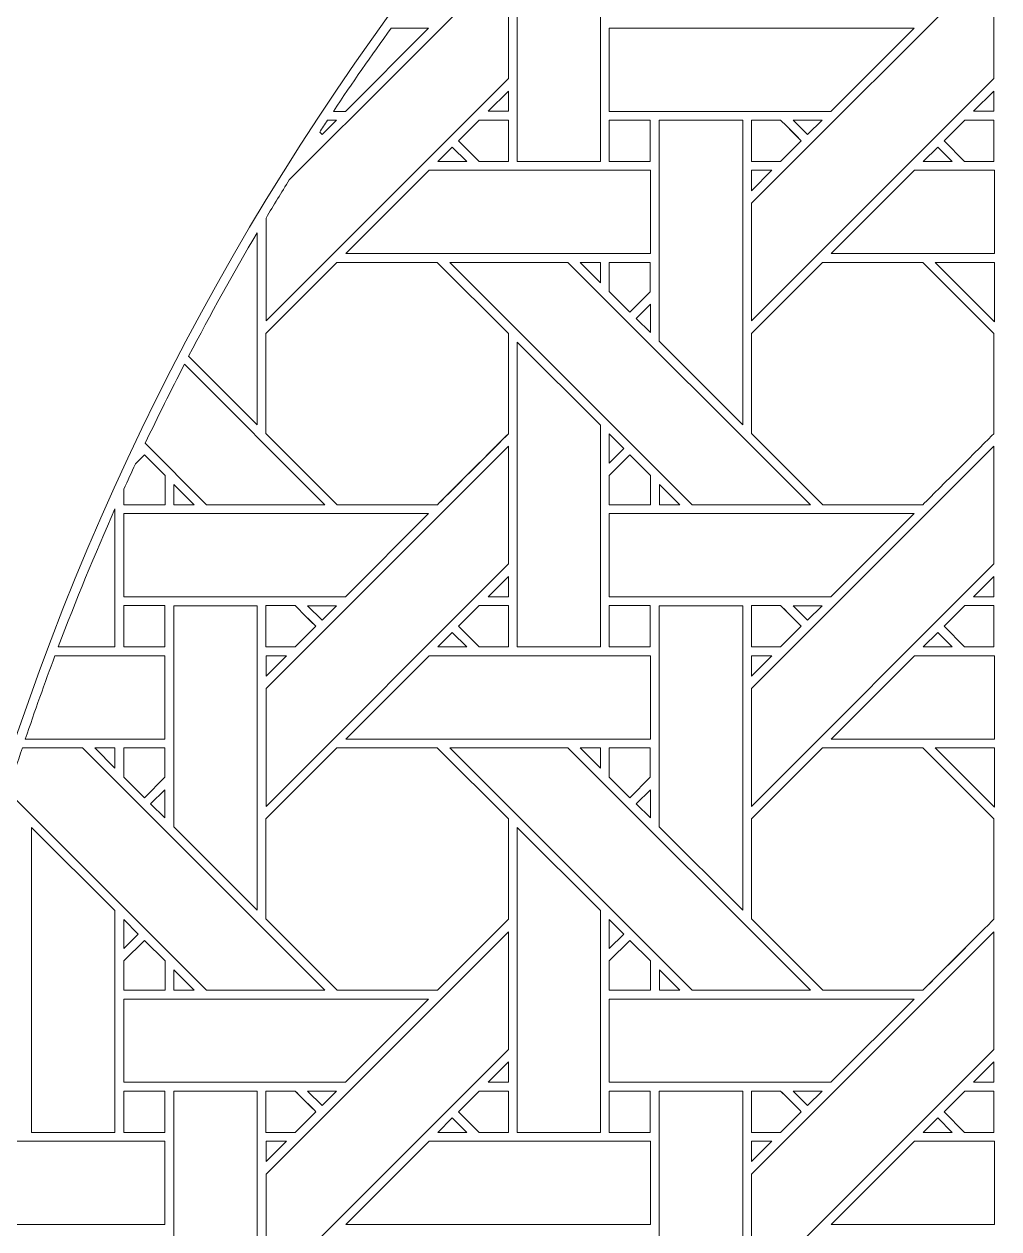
# Model space of a CAD drawing. Header units: inches. Extents: x 6.4 to 18.4, y 3.1 to 15.1.
# Drawn here: x 7.404 to 9.309, y 9.815 to 12.169 of the extents above; entities that cross this region are included whole.
import ezdxf

# ---------------------------------------------------------------- set-up
doc = ezdxf.new("R2010")
doc.units = ezdxf.units.IN
doc.header["$MEASUREMENT"] = 0
doc.layers.add('Design', color=7, linetype='Continuous', lineweight=0)

msp = doc.modelspace()

# ---------------------------------------------------------------- linework, layer by layer
at = {"layer": 'Design'}
for points, knots in [([(12.3829, 15.0948), (9.0691, 15.0948), (6.3829, 12.4085), (6.3829, 9.0948), (6.3829, 5.7811), (9.0691, 3.0948), (12.3829, 3.0948), (15.6966, 3.0948), (18.3829, 5.7811), (18.3829, 9.0948), (18.3829, 12.4085), (15.6966, 15.0948), (12.3829, 15.0948)], [0, 0, 0, 0, 1, 1, 1, 2, 2, 2, 3, 3, 3, 4, 4, 4, 4]), ([(12.3829, 14.3629), (9.4733, 14.3629), (7.1147, 12.0043), (7.1147, 9.0948), (7.1147, 6.1852), (9.4733, 3.8266), (12.3829, 3.8266), (15.2924, 3.8266), (17.651, 6.1852), (17.651, 9.0948), (17.651, 12.0043), (15.2924, 14.3629), (12.3829, 14.3629)], [0, 0, 0, 0, 1, 1, 1, 2, 2, 2, 3, 3, 3, 4, 4, 4, 4]), ([(8.3676, 12.4772), (8.3676, 12.4772), (8.3764, 12.4876), (8.3764, 12.4876), (8.3764, 12.4876), (8.5303, 12.3343), (8.5303, 12.3343), (8.5303, 12.3343), (8.5303, 11.9006), (8.5303, 11.9006), (8.5303, 11.9006), (8.3676, 11.9006), (8.3676, 11.9006), (8.3676, 11.9006), (8.3676, 12.4772), (8.3676, 12.4772)], [0, 0, 0, 0, 1, 1, 1, 2, 2, 2, 3, 3, 3, 4, 4, 4, 5, 5, 5, 5]), ([(7.8768, 11.7901), (7.8918, 11.8151), (7.9069, 11.8401), (7.9223, 11.8648), (7.9223, 11.8648), (8.3504, 12.2929), (8.3504, 12.2929), (8.3504, 12.2929), (8.3504, 12.0628), (8.3504, 12.0628), (8.3504, 12.0628), (7.8768, 11.5892), (7.8768, 11.5892), (7.8768, 11.5892), (7.8768, 11.7901), (7.8768, 11.7901)], [0, 0, 0, 0, 1, 1, 1, 2, 2, 2, 3, 3, 3, 4, 4, 4, 5, 5, 5, 5]), ([(9.2992, 12.0628), (9.2992, 12.0628), (8.8255, 11.5892), (8.8255, 11.5892), (8.8255, 11.5892), (8.8255, 11.8193), (8.8255, 11.8193), (8.8255, 11.8193), (9.2992, 12.2929), (9.2992, 12.2929), (9.2992, 12.2929), (9.2992, 12.0628), (9.2992, 12.0628)], [0, 0, 0, 0, 1, 1, 1, 2, 2, 2, 3, 3, 3, 4, 4, 4, 4]), ([(8.1212, 12.1613), (8.1212, 12.1613), (8.1946, 12.1613), (8.1946, 12.1613), (8.1946, 12.1613), (8.0319, 11.9986), (8.0319, 11.9986), (8.0319, 11.9986), (8.0085, 11.9986), (8.0085, 11.9986), (8.0451, 12.0536), (8.0826, 12.1079), (8.1212, 12.1613)], [0, 0, 0, 0, 1, 1, 1, 2, 2, 2, 3, 3, 3, 4, 4, 4, 4]), ([(9.1433, 12.1613), (9.1433, 12.1613), (8.9806, 11.9986), (8.9806, 11.9986), (8.9806, 11.9986), (8.5476, 11.9986), (8.5476, 11.9986), (8.5476, 11.9986), (8.5476, 12.1613), (8.5476, 12.1613), (8.5476, 12.1613), (9.1433, 12.1613), (9.1433, 12.1613)], [0, 0, 0, 0, 1, 1, 1, 2, 2, 2, 3, 3, 3, 4, 4, 4, 4]), ([(8.3504, 11.9987), (8.3504, 11.9987), (8.3107, 11.9987), (8.3107, 11.9987), (8.3107, 11.9987), (8.3504, 12.0384), (8.3504, 12.0384), (8.3504, 12.0384), (8.3504, 11.9987), (8.3504, 11.9987)], [0, 0, 0, 0, 1, 1, 1, 2, 2, 2, 3, 3, 3, 3]), ([(9.2594, 11.9987), (9.2594, 11.9987), (9.2992, 12.0384), (9.2992, 12.0384), (9.2992, 12.0384), (9.2992, 11.9987), (9.2992, 11.9987), (9.2992, 11.9987), (9.2594, 11.9987), (9.2594, 11.9987)], [0, 0, 0, 0, 1, 1, 1, 2, 2, 2, 3, 3, 3, 3]), ([(7.997, 11.9814), (7.997, 11.9814), (8.0146, 11.9814), (8.0146, 11.9814), (8.0146, 11.9814), (7.9864, 11.9532), (7.9864, 11.9532), (7.9864, 11.9532), (7.9817, 11.9579), (7.9817, 11.9579), (7.9868, 11.9657), (7.9918, 11.9736), (7.997, 11.9814)], [0, 0, 0, 0, 1, 1, 1, 2, 2, 2, 3, 3, 3, 4, 4, 4, 4]), ([(8.3504, 11.9006), (8.3504, 11.9006), (8.2933, 11.9006), (8.2933, 11.9006), (8.2933, 11.9006), (8.2529, 11.941), (8.2529, 11.941), (8.2529, 11.941), (8.2934, 11.9814), (8.2934, 11.9814), (8.2934, 11.9814), (8.3504, 11.9814), (8.3504, 11.9814), (8.3504, 11.9814), (8.3504, 11.9006), (8.3504, 11.9006)], [0, 0, 0, 0, 1, 1, 1, 2, 2, 2, 3, 3, 3, 4, 4, 4, 5, 5, 5, 5]), ([(8.2529, 11.941), (8.2529, 11.941), (8.2934, 11.9814), (8.2934, 11.9814), (8.2934, 11.9814), (8.3504, 11.9814), (8.3504, 11.9814), (8.3504, 11.9814), (8.3504, 11.9006), (8.3504, 11.9006), (8.3504, 11.9006), (8.2933, 11.9006), (8.2933, 11.9006), (8.2933, 11.9006), (8.2529, 11.941), (8.2529, 11.941)], [0, 0, 0, 0, 1, 1, 1, 2, 2, 2, 3, 3, 3, 4, 4, 4, 5, 5, 5, 5]), ([(8.5476, 11.9006), (8.5476, 11.9006), (8.5476, 11.9814), (8.5476, 11.9814), (8.5476, 11.9814), (8.6278, 11.9814), (8.6278, 11.9814), (8.6278, 11.9814), (8.6278, 11.9006), (8.6278, 11.9006), (8.6278, 11.9006), (8.5476, 11.9006), (8.5476, 11.9006)], [0, 0, 0, 0, 1, 1, 1, 2, 2, 2, 3, 3, 3, 4, 4, 4, 4]), ([(8.6278, 11.9814), (8.6278, 11.9814), (8.6278, 11.9006), (8.6278, 11.9006), (8.6278, 11.9006), (8.5476, 11.9006), (8.5476, 11.9006), (8.5476, 11.9006), (8.5476, 11.9814), (8.5476, 11.9814), (8.5476, 11.9814), (8.6278, 11.9814), (8.6278, 11.9814)], [0, 0, 0, 0, 1, 1, 1, 2, 2, 2, 3, 3, 3, 4, 4, 4, 4]), ([(8.8083, 11.9814), (8.8083, 11.9814), (8.8083, 11.3863), (8.8083, 11.3863), (8.8083, 11.3863), (8.6454, 11.5492), (8.6454, 11.5492), (8.6454, 11.5492), (8.6454, 11.9814), (8.6454, 11.9814), (8.6454, 11.9814), (8.8083, 11.9814), (8.8083, 11.9814)], [0, 0, 0, 0, 1, 1, 1, 2, 2, 2, 3, 3, 3, 4, 4, 4, 4]), ([(8.8255, 11.9814), (8.8255, 11.9814), (8.8825, 11.9814), (8.8825, 11.9814), (8.8877, 11.9763), (8.9184, 11.9455), (8.9228, 11.9411), (8.9228, 11.9411), (8.8824, 11.9006), (8.8824, 11.9006), (8.8824, 11.9006), (8.8255, 11.9006), (8.8255, 11.9006), (8.8255, 11.9006), (8.8255, 11.9814), (8.8255, 11.9814)], [0, 0, 0, 0, 1, 1, 1, 2, 2, 2, 3, 3, 3, 4, 4, 4, 5, 5, 5, 5]), ([(8.9228, 11.9411), (8.9228, 11.9411), (8.8824, 11.9006), (8.8824, 11.9006), (8.8824, 11.9006), (8.8255, 11.9006), (8.8255, 11.9006), (8.8255, 11.9006), (8.8255, 11.9814), (8.8255, 11.9814), (8.8255, 11.9814), (8.8825, 11.9814), (8.8825, 11.9814), (8.8878, 11.9762), (8.9186, 11.9453), (8.9228, 11.9411)], [0, 0, 0, 0, 1, 1, 1, 2, 2, 2, 3, 3, 3, 4, 4, 4, 5, 5, 5, 5]), ([(8.9351, 11.9532), (8.9351, 11.9532), (8.9069, 11.9814), (8.9069, 11.9814), (8.9069, 11.9814), (8.9634, 11.9814), (8.9634, 11.9814), (8.9634, 11.9814), (8.9351, 11.9532), (8.9351, 11.9532)], [0, 0, 0, 0, 1, 1, 1, 2, 2, 2, 3, 3, 3, 3]), ([(9.2991, 11.9006), (9.2991, 11.9006), (9.242, 11.9006), (9.242, 11.9006), (9.242, 11.9006), (9.2017, 11.941), (9.2017, 11.941), (9.2017, 11.941), (9.2421, 11.9814), (9.2421, 11.9814), (9.2421, 11.9814), (9.2991, 11.9814), (9.2991, 11.9814), (9.2991, 11.9814), (9.2991, 11.9006), (9.2991, 11.9006)], [0, 0, 0, 0, 1, 1, 1, 2, 2, 2, 3, 3, 3, 4, 4, 4, 5, 5, 5, 5]), ([(9.2991, 11.9814), (9.2991, 11.9814), (9.2991, 11.9006), (9.2991, 11.9006), (9.2991, 11.9006), (9.242, 11.9006), (9.242, 11.9006), (9.242, 11.9006), (9.2017, 11.941), (9.2017, 11.941), (9.2017, 11.941), (9.2421, 11.9814), (9.2421, 11.9814), (9.2421, 11.9814), (9.2991, 11.9814), (9.2991, 11.9814)], [0, 0, 0, 0, 1, 1, 1, 2, 2, 2, 3, 3, 3, 4, 4, 4, 5, 5, 5, 5]), ([(8.2691, 11.9006), (8.2691, 11.9006), (8.2126, 11.9006), (8.2126, 11.9006), (8.2126, 11.9006), (8.2409, 11.9289), (8.2409, 11.9289), (8.2409, 11.9289), (8.2691, 11.9006), (8.2691, 11.9006)], [0, 0, 0, 0, 1, 1, 1, 2, 2, 2, 3, 3, 3, 3]), ([(9.2178, 11.9006), (9.2178, 11.9006), (9.1613, 11.9006), (9.1613, 11.9006), (9.1613, 11.9006), (9.1896, 11.9289), (9.1896, 11.9289), (9.1896, 11.9289), (9.2178, 11.9006), (9.2178, 11.9006)], [0, 0, 0, 0, 1, 1, 1, 2, 2, 2, 3, 3, 3, 3]), ([(8.6279, 11.8835), (8.6279, 11.8835), (8.6279, 11.7206), (8.6279, 11.7206), (8.6279, 11.7206), (8.0326, 11.7206), (8.0326, 11.7206), (8.0326, 11.7206), (8.1955, 11.8835), (8.1955, 11.8835), (8.1955, 11.8835), (8.6279, 11.8835), (8.6279, 11.8835)], [0, 0, 0, 0, 1, 1, 1, 2, 2, 2, 3, 3, 3, 4, 4, 4, 4]), ([(8.8255, 11.8436), (8.8255, 11.8436), (8.8255, 11.8835), (8.8255, 11.8835), (8.8255, 11.8835), (8.8653, 11.8835), (8.8653, 11.8835), (8.8653, 11.8835), (8.8255, 11.8436), (8.8255, 11.8436)], [0, 0, 0, 0, 1, 1, 1, 2, 2, 2, 3, 3, 3, 3]), ([(9.3006, 11.8835), (9.3006, 11.8835), (9.3006, 11.7206), (9.3006, 11.7206), (9.3006, 11.7206), (8.9813, 11.7206), (8.9813, 11.7206), (8.9813, 11.7206), (9.1442, 11.8835), (9.1442, 11.8835), (9.1442, 11.8835), (9.3006, 11.8835), (9.3006, 11.8835)], [0, 0, 0, 0, 1, 1, 1, 2, 2, 2, 3, 3, 3, 4, 4, 4, 4]), ([(7.8596, 11.7615), (7.8596, 11.7615), (7.8596, 11.3863), (7.8596, 11.3863), (7.8596, 11.3863), (7.7256, 11.5203), (7.7256, 11.5203), (7.7682, 11.6019), (7.8129, 11.6824), (7.8596, 11.7615)], [0, 0, 0, 0, 1, 1, 1, 2, 2, 2, 3, 3, 3, 3]), ([(7.8767, 11.5648), (7.8767, 11.5648), (8.0154, 11.7035), (8.0154, 11.7035), (8.0154, 11.7035), (8.2116, 11.7035), (8.2116, 11.7035), (8.2116, 11.7035), (8.3504, 11.5648), (8.3504, 11.5648), (8.3504, 11.5648), (8.3504, 11.3686), (8.3504, 11.3686), (8.3326, 11.3507), (8.2207, 11.2389), (8.2117, 11.2299), (8.2117, 11.2299), (8.016, 11.2299), (8.016, 11.2299), (8.016, 11.2299), (7.8767, 11.3691), (7.8767, 11.3691), (7.8767, 11.3691), (7.8767, 11.5648), (7.8767, 11.5648)], [0, 0, 0, 0, 1, 1, 1, 2, 2, 2, 3, 3, 3, 4, 4, 4, 5, 5, 5, 6, 6, 6, 7, 7, 7, 8, 8, 8, 8]), ([(7.8767, 11.5648), (7.8767, 11.5648), (8.0154, 11.7035), (8.0154, 11.7035), (8.0154, 11.7035), (8.2116, 11.7035), (8.2116, 11.7035), (8.2116, 11.7035), (8.3504, 11.5648), (8.3504, 11.5648), (8.3504, 11.5648), (8.3504, 11.3686), (8.3504, 11.3686), (8.3323, 11.3504), (8.2204, 11.2387), (8.2117, 11.2299), (8.2117, 11.2299), (8.016, 11.2299), (8.016, 11.2299), (8.016, 11.2299), (7.8767, 11.3691), (7.8767, 11.3691), (7.8767, 11.3691), (7.8767, 11.5648), (7.8767, 11.5648)], [0, 0, 0, 0, 1, 1, 1, 2, 2, 2, 3, 3, 3, 4, 4, 4, 5, 5, 5, 6, 6, 6, 7, 7, 7, 8, 8, 8, 8]), ([(8.4669, 11.7035), (8.4669, 11.7035), (8.9405, 11.2299), (8.9405, 11.2299), (8.9405, 11.2299), (8.7095, 11.2299), (8.7095, 11.2299), (8.7095, 11.2299), (8.2359, 11.7035), (8.2359, 11.7035), (8.2359, 11.7035), (8.4669, 11.7035), (8.4669, 11.7035)], [0, 0, 0, 0, 1, 1, 1, 2, 2, 2, 3, 3, 3, 4, 4, 4, 4]), ([(8.5304, 11.7035), (8.5304, 11.7035), (8.5304, 11.6637), (8.5304, 11.6637), (8.5304, 11.6637), (8.491, 11.7035), (8.491, 11.7035), (8.491, 11.7035), (8.5304, 11.7035), (8.5304, 11.7035)], [0, 0, 0, 0, 1, 1, 1, 2, 2, 2, 3, 3, 3, 3]), ([(8.5476, 11.7035), (8.5476, 11.7035), (8.6278, 11.7035), (8.6278, 11.7035), (8.6278, 11.7035), (8.6278, 11.6459), (8.6278, 11.6459), (8.6278, 11.6459), (8.5879, 11.606), (8.5879, 11.606), (8.5879, 11.606), (8.5476, 11.6463), (8.5476, 11.6463), (8.5476, 11.6463), (8.5476, 11.7035), (8.5476, 11.7035)], [0, 0, 0, 0, 1, 1, 1, 2, 2, 2, 3, 3, 3, 4, 4, 4, 5, 5, 5, 5]), ([(8.5879, 11.606), (8.5879, 11.606), (8.5476, 11.6463), (8.5476, 11.6463), (8.5476, 11.6463), (8.5476, 11.7035), (8.5476, 11.7035), (8.5476, 11.7035), (8.6278, 11.7035), (8.6278, 11.7035), (8.6278, 11.7035), (8.6278, 11.6459), (8.6278, 11.6459), (8.6278, 11.6459), (8.5879, 11.606), (8.5879, 11.606)], [0, 0, 0, 0, 1, 1, 1, 2, 2, 2, 3, 3, 3, 4, 4, 4, 5, 5, 5, 5]), ([(8.8255, 11.5648), (8.8255, 11.5648), (8.9642, 11.7035), (8.9642, 11.7035), (8.9642, 11.7035), (9.1604, 11.7035), (9.1604, 11.7035), (9.1604, 11.7035), (9.2991, 11.5648), (9.2991, 11.5648), (9.2991, 11.5648), (9.2991, 11.3686), (9.2991, 11.3686), (9.2813, 11.3507), (9.1694, 11.2389), (9.1604, 11.2299), (9.1604, 11.2299), (8.9647, 11.2299), (8.9647, 11.2299), (8.9647, 11.2299), (8.8255, 11.3691), (8.8255, 11.3691), (8.8255, 11.3691), (8.8255, 11.5648), (8.8255, 11.5648)], [0, 0, 0, 0, 1, 1, 1, 2, 2, 2, 3, 3, 3, 4, 4, 4, 5, 5, 5, 6, 6, 6, 7, 7, 7, 8, 8, 8, 8]), ([(8.9642, 11.7035), (8.9642, 11.7035), (9.1604, 11.7035), (9.1604, 11.7035), (9.1604, 11.7035), (9.2991, 11.5648), (9.2991, 11.5648), (9.2991, 11.5648), (9.2991, 11.3686), (9.2991, 11.3686), (9.2813, 11.3507), (9.1694, 11.2389), (9.1604, 11.2299), (9.1604, 11.2299), (8.9647, 11.2299), (8.9647, 11.2299), (8.9647, 11.2299), (8.8255, 11.3691), (8.8255, 11.3691), (8.8255, 11.3691), (8.8255, 11.5648), (8.8255, 11.5648), (8.8255, 11.5648), (8.9642, 11.7035), (8.9642, 11.7035)], [0, 0, 0, 0, 1, 1, 1, 2, 2, 2, 3, 3, 3, 4, 4, 4, 5, 5, 5, 6, 6, 6, 7, 7, 7, 8, 8, 8, 8]), ([(9.3006, 11.7035), (9.3006, 11.7035), (9.3006, 11.5875), (9.3006, 11.5875), (9.3006, 11.5875), (9.1846, 11.7035), (9.1846, 11.7035), (9.1846, 11.7035), (9.3006, 11.7035), (9.3006, 11.7035)], [0, 0, 0, 0, 1, 1, 1, 2, 2, 2, 3, 3, 3, 3]), ([(8.6279, 11.6217), (8.6279, 11.6217), (8.6279, 11.5665), (8.6279, 11.5665), (8.6279, 11.5665), (8.6001, 11.5939), (8.6001, 11.5939), (8.6001, 11.5939), (8.6279, 11.6217), (8.6279, 11.6217)], [0, 0, 0, 0, 1, 1, 1, 2, 2, 2, 3, 3, 3, 3]), ([(8.3676, 10.9519), (8.3676, 10.9519), (8.3676, 11.5477), (8.3676, 11.5477), (8.3676, 11.5477), (8.5303, 11.3856), (8.5303, 11.3856), (8.5303, 11.3856), (8.5303, 10.9519), (8.5303, 10.9519), (8.5303, 10.9519), (8.3676, 10.9519), (8.3676, 10.9519)], [0, 0, 0, 0, 1, 1, 1, 2, 2, 2, 3, 3, 3, 4, 4, 4, 4]), ([(7.7173, 11.5043), (7.7173, 11.5043), (7.9918, 11.2299), (7.9918, 11.2299), (7.9918, 11.2299), (7.7607, 11.2299), (7.7607, 11.2299), (7.7607, 11.2299), (7.6407, 11.35), (7.6407, 11.35), (7.6654, 11.4019), (7.691, 11.4533), (7.7173, 11.5043)], [0, 0, 0, 0, 1, 1, 1, 2, 2, 2, 3, 3, 3, 4, 4, 4, 4]), ([(8.5476, 11.3113), (8.5476, 11.3113), (8.5476, 11.3681), (8.5476, 11.3681), (8.5476, 11.3681), (8.5758, 11.3395), (8.5758, 11.3395), (8.5758, 11.3395), (8.5476, 11.3113), (8.5476, 11.3113)], [0, 0, 0, 0, 1, 1, 1, 2, 2, 2, 3, 3, 3, 3]), ([(7.6795, 11.2297), (7.6795, 11.2297), (7.5989, 11.2297), (7.5989, 11.2297), (7.5989, 11.2297), (7.5989, 11.2602), (7.5989, 11.2602), (7.6064, 11.2767), (7.6139, 11.2932), (7.6216, 11.3097), (7.6216, 11.3097), (7.6392, 11.3273), (7.6392, 11.3273), (7.6392, 11.3273), (7.6795, 11.287), (7.6795, 11.287), (7.6795, 11.287), (7.6795, 11.2297), (7.6795, 11.2297)], [0, 0, 0, 0, 1, 1, 1, 2, 2, 2, 3, 3, 3, 4, 4, 4, 5, 5, 5, 6, 6, 6, 6]), ([(7.5989, 11.2602), (7.6064, 11.2767), (7.6139, 11.2932), (7.6216, 11.3097), (7.6216, 11.3097), (7.6392, 11.3273), (7.6392, 11.3273), (7.6392, 11.3273), (7.6795, 11.287), (7.6795, 11.287), (7.6795, 11.287), (7.6795, 11.2297), (7.6795, 11.2297), (7.6795, 11.2297), (7.5989, 11.2297), (7.5989, 11.2297), (7.5989, 11.2297), (7.5989, 11.2602), (7.5989, 11.2602)], [0, 0, 0, 0, 1, 1, 1, 2, 2, 2, 3, 3, 3, 4, 4, 4, 5, 5, 5, 6, 6, 6, 6]), ([(8.3504, 11.1141), (8.3504, 11.1141), (7.8768, 10.6404), (7.8768, 10.6404), (7.8768, 10.6404), (7.8768, 10.8705), (7.8768, 10.8705), (7.8768, 10.8705), (8.3504, 11.3441), (8.3504, 11.3441), (8.3504, 11.3441), (8.3504, 11.1141), (8.3504, 11.1141)], [0, 0, 0, 0, 1, 1, 1, 2, 2, 2, 3, 3, 3, 4, 4, 4, 4]), ([(8.6282, 11.2297), (8.6282, 11.2297), (8.5476, 11.2297), (8.5476, 11.2297), (8.5476, 11.2297), (8.5476, 11.2869), (8.5476, 11.2869), (8.5476, 11.2869), (8.5879, 11.3273), (8.5879, 11.3273), (8.5879, 11.3273), (8.6282, 11.287), (8.6282, 11.287), (8.6282, 11.287), (8.6282, 11.2297), (8.6282, 11.2297)], [0, 0, 0, 0, 1, 1, 1, 2, 2, 2, 3, 3, 3, 4, 4, 4, 5, 5, 5, 5]), ([(8.5879, 11.3273), (8.5879, 11.3273), (8.6282, 11.287), (8.6282, 11.287), (8.6282, 11.287), (8.6282, 11.2297), (8.6282, 11.2297), (8.6282, 11.2297), (8.5476, 11.2297), (8.5476, 11.2297), (8.5476, 11.2297), (8.5476, 11.2869), (8.5476, 11.2869), (8.5476, 11.2869), (8.5879, 11.3273), (8.5879, 11.3273)], [0, 0, 0, 0, 1, 1, 1, 2, 2, 2, 3, 3, 3, 4, 4, 4, 5, 5, 5, 5]), ([(9.2992, 11.1141), (9.2992, 11.1141), (8.8255, 10.6404), (8.8255, 10.6404), (8.8255, 10.6404), (8.8255, 10.8705), (8.8255, 10.8705), (8.8255, 10.8705), (9.2992, 11.3441), (9.2992, 11.3441), (9.2992, 11.3441), (9.2992, 11.1141), (9.2992, 11.1141)], [0, 0, 0, 0, 1, 1, 1, 2, 2, 2, 3, 3, 3, 4, 4, 4, 4]), ([(7.6968, 11.2299), (7.6968, 11.2299), (7.6968, 11.2697), (7.6968, 11.2697), (7.6968, 11.2697), (7.7365, 11.2299), (7.7365, 11.2299), (7.7365, 11.2299), (7.6968, 11.2299), (7.6968, 11.2299)], [0, 0, 0, 0, 1, 1, 1, 2, 2, 2, 3, 3, 3, 3]), ([(8.6455, 11.2299), (8.6455, 11.2299), (8.6455, 11.2697), (8.6455, 11.2697), (8.6455, 11.2697), (8.6853, 11.2299), (8.6853, 11.2299), (8.6853, 11.2299), (8.6455, 11.2299), (8.6455, 11.2299)], [0, 0, 0, 0, 1, 1, 1, 2, 2, 2, 3, 3, 3, 3]), ([(7.5816, 11.2216), (7.5816, 11.2216), (7.5816, 10.9519), (7.5816, 10.9519), (7.5816, 10.9519), (7.4708, 10.9519), (7.4708, 10.9519), (7.5053, 11.043), (7.5423, 11.1329), (7.5816, 11.2216)], [0, 0, 0, 0, 1, 1, 1, 2, 2, 2, 3, 3, 3, 3]), ([(7.5989, 11.0499), (7.5989, 11.0499), (7.5989, 11.2126), (7.5989, 11.2126), (7.5989, 11.2126), (8.1946, 11.2126), (8.1946, 11.2126), (8.1946, 11.2126), (8.0319, 11.0499), (8.0319, 11.0499), (8.0319, 11.0499), (7.5989, 11.0499), (7.5989, 11.0499)], [0, 0, 0, 0, 1, 1, 1, 2, 2, 2, 3, 3, 3, 4, 4, 4, 4]), ([(9.1433, 11.2126), (9.1433, 11.2126), (8.9806, 11.0499), (8.9806, 11.0499), (8.9806, 11.0499), (8.5476, 11.0499), (8.5476, 11.0499), (8.5476, 11.0499), (8.5476, 11.2126), (8.5476, 11.2126), (8.5476, 11.2126), (9.1433, 11.2126), (9.1433, 11.2126)], [0, 0, 0, 0, 1, 1, 1, 2, 2, 2, 3, 3, 3, 4, 4, 4, 4]), ([(8.3107, 11.0499), (8.3107, 11.0499), (8.3504, 11.0897), (8.3504, 11.0897), (8.3504, 11.0897), (8.3504, 11.0499), (8.3504, 11.0499), (8.3504, 11.0499), (8.3107, 11.0499), (8.3107, 11.0499)], [0, 0, 0, 0, 1, 1, 1, 2, 2, 2, 3, 3, 3, 3]), ([(9.2594, 11.0499), (9.2594, 11.0499), (9.2992, 11.0897), (9.2992, 11.0897), (9.2992, 11.0897), (9.2992, 11.0499), (9.2992, 11.0499), (9.2992, 11.0499), (9.2594, 11.0499), (9.2594, 11.0499)], [0, 0, 0, 0, 1, 1, 1, 2, 2, 2, 3, 3, 3, 3]), ([(7.5989, 10.9519), (7.5989, 10.9519), (7.5989, 11.0327), (7.5989, 11.0327), (7.5989, 11.0327), (7.6791, 11.0327), (7.6791, 11.0327), (7.6791, 11.0327), (7.6791, 10.9519), (7.6791, 10.9519), (7.6791, 10.9519), (7.5989, 10.9519), (7.5989, 10.9519)], [0, 0, 0, 0, 1, 1, 1, 2, 2, 2, 3, 3, 3, 4, 4, 4, 4]), ([(7.6791, 11.0327), (7.6791, 11.0327), (7.6791, 10.9519), (7.6791, 10.9519), (7.6791, 10.9519), (7.5989, 10.9519), (7.5989, 10.9519), (7.5989, 10.9519), (7.5989, 11.0327), (7.5989, 11.0327), (7.5989, 11.0327), (7.6791, 11.0327), (7.6791, 11.0327)], [0, 0, 0, 0, 1, 1, 1, 2, 2, 2, 3, 3, 3, 4, 4, 4, 4]), ([(7.8596, 11.0326), (7.8596, 11.0326), (7.8596, 10.4375), (7.8596, 10.4375), (7.8596, 10.4375), (7.6967, 10.6005), (7.6967, 10.6005), (7.6967, 10.6005), (7.6967, 11.0326), (7.6967, 11.0326), (7.6967, 11.0326), (7.8596, 11.0326), (7.8596, 11.0326)], [0, 0, 0, 0, 1, 1, 1, 2, 2, 2, 3, 3, 3, 4, 4, 4, 4]), ([(7.8767, 11.0327), (7.8767, 11.0327), (7.9338, 11.0327), (7.9338, 11.0327), (7.9389, 11.0276), (7.9697, 10.9967), (7.9741, 10.9923), (7.9741, 10.9923), (7.9337, 10.9519), (7.9337, 10.9519), (7.9337, 10.9519), (7.8767, 10.9519), (7.8767, 10.9519), (7.8767, 10.9519), (7.8767, 11.0327), (7.8767, 11.0327)], [0, 0, 0, 0, 1, 1, 1, 2, 2, 2, 3, 3, 3, 4, 4, 4, 5, 5, 5, 5]), ([(7.9741, 10.9923), (7.9741, 10.9923), (7.9337, 10.9519), (7.9337, 10.9519), (7.9337, 10.9519), (7.8767, 10.9519), (7.8767, 10.9519), (7.8767, 10.9519), (7.8767, 11.0327), (7.8767, 11.0327), (7.8767, 11.0327), (7.9338, 11.0327), (7.9338, 11.0327), (7.939, 11.0275), (7.9698, 10.9966), (7.9741, 10.9923)], [0, 0, 0, 0, 1, 1, 1, 2, 2, 2, 3, 3, 3, 4, 4, 4, 5, 5, 5, 5]), ([(7.9582, 11.0326), (7.9582, 11.0326), (8.0146, 11.0326), (8.0146, 11.0326), (8.0146, 11.0326), (7.9864, 11.0045), (7.9864, 11.0045), (7.9864, 11.0045), (7.9582, 11.0326), (7.9582, 11.0326)], [0, 0, 0, 0, 1, 1, 1, 2, 2, 2, 3, 3, 3, 3]), ([(8.3504, 10.9519), (8.3504, 10.9519), (8.2933, 10.9519), (8.2933, 10.9519), (8.2933, 10.9519), (8.2529, 10.9923), (8.2529, 10.9923), (8.2529, 10.9923), (8.2933, 11.0327), (8.2933, 11.0327), (8.2933, 11.0327), (8.3504, 11.0327), (8.3504, 11.0327), (8.3504, 11.0327), (8.3504, 10.9519), (8.3504, 10.9519)], [0, 0, 0, 0, 1, 1, 1, 2, 2, 2, 3, 3, 3, 4, 4, 4, 5, 5, 5, 5]), ([(8.3504, 11.0327), (8.3504, 11.0327), (8.3504, 10.9519), (8.3504, 10.9519), (8.3504, 10.9519), (8.2933, 10.9519), (8.2933, 10.9519), (8.2933, 10.9519), (8.2529, 10.9923), (8.2529, 10.9923), (8.2529, 10.9923), (8.2933, 11.0327), (8.2933, 11.0327), (8.2933, 11.0327), (8.3504, 11.0327), (8.3504, 11.0327)], [0, 0, 0, 0, 1, 1, 1, 2, 2, 2, 3, 3, 3, 4, 4, 4, 5, 5, 5, 5]), ([(8.5476, 10.9519), (8.5476, 10.9519), (8.5476, 11.0327), (8.5476, 11.0327), (8.5476, 11.0327), (8.6278, 11.0327), (8.6278, 11.0327), (8.6278, 11.0327), (8.6278, 10.9519), (8.6278, 10.9519), (8.6278, 10.9519), (8.5476, 10.9519), (8.5476, 10.9519)], [0, 0, 0, 0, 1, 1, 1, 2, 2, 2, 3, 3, 3, 4, 4, 4, 4]), ([(8.6278, 11.0327), (8.6278, 11.0327), (8.6278, 10.9519), (8.6278, 10.9519), (8.6278, 10.9519), (8.5476, 10.9519), (8.5476, 10.9519), (8.5476, 10.9519), (8.5476, 11.0327), (8.5476, 11.0327), (8.5476, 11.0327), (8.6278, 11.0327), (8.6278, 11.0327)], [0, 0, 0, 0, 1, 1, 1, 2, 2, 2, 3, 3, 3, 4, 4, 4, 4]), ([(8.8083, 11.0326), (8.8083, 11.0326), (8.8083, 10.4375), (8.8083, 10.4375), (8.8083, 10.4375), (8.6454, 10.6004), (8.6454, 10.6004), (8.6454, 10.6004), (8.6454, 11.0326), (8.6454, 11.0326), (8.6454, 11.0326), (8.8083, 11.0326), (8.8083, 11.0326)], [0, 0, 0, 0, 1, 1, 1, 2, 2, 2, 3, 3, 3, 4, 4, 4, 4]), ([(8.8255, 11.0327), (8.8255, 11.0327), (8.8825, 11.0327), (8.8825, 11.0327), (8.8877, 11.0276), (8.9184, 10.9967), (8.9228, 10.9923), (8.9228, 10.9923), (8.8824, 10.9519), (8.8824, 10.9519), (8.8824, 10.9519), (8.8255, 10.9519), (8.8255, 10.9519), (8.8255, 10.9519), (8.8255, 11.0327), (8.8255, 11.0327)], [0, 0, 0, 0, 1, 1, 1, 2, 2, 2, 3, 3, 3, 4, 4, 4, 5, 5, 5, 5]), ([(8.9228, 10.9923), (8.9228, 10.9923), (8.8824, 10.9519), (8.8824, 10.9519), (8.8824, 10.9519), (8.8255, 10.9519), (8.8255, 10.9519), (8.8255, 10.9519), (8.8255, 11.0327), (8.8255, 11.0327), (8.8255, 11.0327), (8.8825, 11.0327), (8.8825, 11.0327), (8.8878, 11.0274), (8.9186, 10.9966), (8.9228, 10.9923)], [0, 0, 0, 0, 1, 1, 1, 2, 2, 2, 3, 3, 3, 4, 4, 4, 5, 5, 5, 5]), ([(8.9351, 11.0045), (8.9351, 11.0045), (8.9069, 11.0326), (8.9069, 11.0326), (8.9069, 11.0326), (8.9634, 11.0326), (8.9634, 11.0326), (8.9634, 11.0326), (8.9351, 11.0045), (8.9351, 11.0045)], [0, 0, 0, 0, 1, 1, 1, 2, 2, 2, 3, 3, 3, 3]), ([(9.2991, 10.9519), (9.2991, 10.9519), (9.242, 10.9519), (9.242, 10.9519), (9.242, 10.9519), (9.2017, 10.9923), (9.2017, 10.9923), (9.2017, 10.9923), (9.2421, 11.0327), (9.2421, 11.0327), (9.2421, 11.0327), (9.2991, 11.0327), (9.2991, 11.0327), (9.2991, 11.0327), (9.2991, 10.9519), (9.2991, 10.9519)], [0, 0, 0, 0, 1, 1, 1, 2, 2, 2, 3, 3, 3, 4, 4, 4, 5, 5, 5, 5]), ([(9.2991, 11.0327), (9.2991, 11.0327), (9.2991, 10.9519), (9.2991, 10.9519), (9.2991, 10.9519), (9.242, 10.9519), (9.242, 10.9519), (9.242, 10.9519), (9.2017, 10.9923), (9.2017, 10.9923), (9.2017, 10.9923), (9.2421, 11.0327), (9.2421, 11.0327), (9.2421, 11.0327), (9.2991, 11.0327), (9.2991, 11.0327)], [0, 0, 0, 0, 1, 1, 1, 2, 2, 2, 3, 3, 3, 4, 4, 4, 5, 5, 5, 5]), ([(8.2691, 10.9519), (8.2691, 10.9519), (8.2126, 10.9519), (8.2126, 10.9519), (8.2126, 10.9519), (8.2408, 10.9801), (8.2408, 10.9801), (8.2408, 10.9801), (8.2691, 10.9519), (8.2691, 10.9519)], [0, 0, 0, 0, 1, 1, 1, 2, 2, 2, 3, 3, 3, 3]), ([(9.2178, 10.9519), (9.2178, 10.9519), (9.1613, 10.9519), (9.1613, 10.9519), (9.1613, 10.9519), (9.1896, 10.9801), (9.1896, 10.9801), (9.1896, 10.9801), (9.2178, 10.9519), (9.2178, 10.9519)], [0, 0, 0, 0, 1, 1, 1, 2, 2, 2, 3, 3, 3, 3]), ([(7.4644, 10.9347), (7.4644, 10.9347), (7.6792, 10.9347), (7.6792, 10.9347), (7.6792, 10.9347), (7.6792, 10.7719), (7.6792, 10.7719), (7.6792, 10.7719), (7.4065, 10.7719), (7.4065, 10.7719), (7.4249, 10.8266), (7.4443, 10.8809), (7.4644, 10.9347)], [0, 0, 0, 0, 1, 1, 1, 2, 2, 2, 3, 3, 3, 4, 4, 4, 4]), ([(7.9166, 10.9347), (7.9166, 10.9347), (7.8768, 10.8949), (7.8768, 10.8949), (7.8768, 10.8949), (7.8768, 10.9347), (7.8768, 10.9347), (7.8768, 10.9347), (7.9166, 10.9347), (7.9166, 10.9347)], [0, 0, 0, 0, 1, 1, 1, 2, 2, 2, 3, 3, 3, 3]), ([(8.6279, 10.9347), (8.6279, 10.9347), (8.6279, 10.7719), (8.6279, 10.7719), (8.6279, 10.7719), (8.0326, 10.7719), (8.0326, 10.7719), (8.0326, 10.7719), (8.1954, 10.9347), (8.1954, 10.9347), (8.1954, 10.9347), (8.6279, 10.9347), (8.6279, 10.9347)], [0, 0, 0, 0, 1, 1, 1, 2, 2, 2, 3, 3, 3, 4, 4, 4, 4]), ([(8.8255, 10.8949), (8.8255, 10.8949), (8.8255, 10.9347), (8.8255, 10.9347), (8.8255, 10.9347), (8.8653, 10.9347), (8.8653, 10.9347), (8.8653, 10.9347), (8.8255, 10.8949), (8.8255, 10.8949)], [0, 0, 0, 0, 1, 1, 1, 2, 2, 2, 3, 3, 3, 3]), ([(9.3006, 10.7719), (9.3006, 10.7719), (8.9813, 10.7719), (8.9813, 10.7719), (8.9813, 10.7719), (9.1442, 10.9347), (9.1442, 10.9347), (9.1442, 10.9347), (9.3006, 10.9347), (9.3006, 10.9347), (9.3006, 10.9347), (9.3006, 10.7719), (9.3006, 10.7719)], [0, 0, 0, 0, 1, 1, 1, 2, 2, 2, 3, 3, 3, 4, 4, 4, 4]), ([(7.4008, 10.7548), (7.4008, 10.7548), (7.5181, 10.7548), (7.5181, 10.7548), (7.5181, 10.7548), (7.9918, 10.2811), (7.9918, 10.2811), (7.9918, 10.2811), (7.7607, 10.2811), (7.7607, 10.2811), (7.7607, 10.2811), (7.373, 10.6689), (7.373, 10.6689), (7.382, 10.6977), (7.3913, 10.7263), (7.4008, 10.7548)], [0, 0, 0, 0, 1, 1, 1, 2, 2, 2, 3, 3, 3, 4, 4, 4, 5, 5, 5, 5]), ([(7.5817, 10.7548), (7.5817, 10.7548), (7.5817, 10.715), (7.5817, 10.715), (7.5817, 10.715), (7.5422, 10.7548), (7.5422, 10.7548), (7.5422, 10.7548), (7.5817, 10.7548), (7.5817, 10.7548)], [0, 0, 0, 0, 1, 1, 1, 2, 2, 2, 3, 3, 3, 3]), ([(7.5988, 10.7548), (7.5988, 10.7548), (7.6791, 10.7548), (7.6791, 10.7548), (7.6791, 10.7548), (7.6791, 10.6972), (7.6791, 10.6972), (7.6791, 10.6972), (7.6392, 10.6573), (7.6392, 10.6573), (7.6392, 10.6573), (7.5988, 10.6976), (7.5988, 10.6976), (7.5988, 10.6976), (7.5988, 10.7548), (7.5988, 10.7548)], [0, 0, 0, 0, 1, 1, 1, 2, 2, 2, 3, 3, 3, 4, 4, 4, 5, 5, 5, 5]), ([(7.6392, 10.6573), (7.6392, 10.6573), (7.5988, 10.6976), (7.5988, 10.6976), (7.5988, 10.6976), (7.5988, 10.7548), (7.5988, 10.7548), (7.5988, 10.7548), (7.6791, 10.7548), (7.6791, 10.7548), (7.6791, 10.7548), (7.6791, 10.6972), (7.6791, 10.6972), (7.6791, 10.6972), (7.6392, 10.6573), (7.6392, 10.6573)], [0, 0, 0, 0, 1, 1, 1, 2, 2, 2, 3, 3, 3, 4, 4, 4, 5, 5, 5, 5]), ([(7.8767, 10.6161), (7.8767, 10.6161), (8.0154, 10.7548), (8.0154, 10.7548), (8.0154, 10.7548), (8.2116, 10.7548), (8.2116, 10.7548), (8.2116, 10.7548), (8.3504, 10.6161), (8.3504, 10.6161), (8.3504, 10.6161), (8.3504, 10.4199), (8.3504, 10.4199), (8.3326, 10.4019), (8.2207, 10.2902), (8.2117, 10.2812), (8.2117, 10.2812), (8.016, 10.2812), (8.016, 10.2812), (8.016, 10.2812), (7.8767, 10.4204), (7.8767, 10.4204), (7.8767, 10.4204), (7.8767, 10.6161), (7.8767, 10.6161)], [0, 0, 0, 0, 1, 1, 1, 2, 2, 2, 3, 3, 3, 4, 4, 4, 5, 5, 5, 6, 6, 6, 7, 7, 7, 8, 8, 8, 8]), ([(7.8767, 10.6161), (7.8767, 10.6161), (8.0154, 10.7548), (8.0154, 10.7548), (8.0154, 10.7548), (8.2116, 10.7548), (8.2116, 10.7548), (8.2116, 10.7548), (8.3504, 10.6161), (8.3504, 10.6161), (8.3504, 10.6161), (8.3504, 10.4199), (8.3504, 10.4199), (8.3325, 10.4019), (8.2206, 10.2901), (8.2117, 10.2812), (8.2117, 10.2812), (8.016, 10.2812), (8.016, 10.2812), (8.016, 10.2812), (7.8767, 10.4204), (7.8767, 10.4204), (7.8767, 10.4204), (7.8767, 10.6161), (7.8767, 10.6161)], [0, 0, 0, 0, 1, 1, 1, 2, 2, 2, 3, 3, 3, 4, 4, 4, 5, 5, 5, 6, 6, 6, 7, 7, 7, 8, 8, 8, 8]), ([(8.4669, 10.7548), (8.4669, 10.7548), (8.9405, 10.2811), (8.9405, 10.2811), (8.9405, 10.2811), (8.7095, 10.2811), (8.7095, 10.2811), (8.7095, 10.2811), (8.2359, 10.7548), (8.2359, 10.7548), (8.2359, 10.7548), (8.4669, 10.7548), (8.4669, 10.7548)], [0, 0, 0, 0, 1, 1, 1, 2, 2, 2, 3, 3, 3, 4, 4, 4, 4]), ([(8.5304, 10.7548), (8.5304, 10.7548), (8.5304, 10.715), (8.5304, 10.715), (8.5304, 10.715), (8.491, 10.7548), (8.491, 10.7548), (8.491, 10.7548), (8.5304, 10.7548), (8.5304, 10.7548)], [0, 0, 0, 0, 1, 1, 1, 2, 2, 2, 3, 3, 3, 3]), ([(8.5476, 10.7548), (8.5476, 10.7548), (8.6278, 10.7548), (8.6278, 10.7548), (8.6278, 10.7548), (8.6278, 10.6972), (8.6278, 10.6972), (8.6278, 10.6972), (8.5879, 10.6573), (8.5879, 10.6573), (8.5879, 10.6573), (8.5476, 10.6976), (8.5476, 10.6976), (8.5476, 10.6976), (8.5476, 10.7548), (8.5476, 10.7548)], [0, 0, 0, 0, 1, 1, 1, 2, 2, 2, 3, 3, 3, 4, 4, 4, 5, 5, 5, 5]), ([(8.5879, 10.6573), (8.5879, 10.6573), (8.5476, 10.6976), (8.5476, 10.6976), (8.5476, 10.6976), (8.5476, 10.7548), (8.5476, 10.7548), (8.5476, 10.7548), (8.6278, 10.7548), (8.6278, 10.7548), (8.6278, 10.7548), (8.6278, 10.6972), (8.6278, 10.6972), (8.6278, 10.6972), (8.5879, 10.6573), (8.5879, 10.6573)], [0, 0, 0, 0, 1, 1, 1, 2, 2, 2, 3, 3, 3, 4, 4, 4, 5, 5, 5, 5]), ([(8.8255, 10.6161), (8.8255, 10.6161), (8.9642, 10.7548), (8.9642, 10.7548), (8.9642, 10.7548), (9.1604, 10.7548), (9.1604, 10.7548), (9.1604, 10.7548), (9.2991, 10.6161), (9.2991, 10.6161), (9.2991, 10.6161), (9.2991, 10.4199), (9.2991, 10.4199), (9.2813, 10.4019), (9.1694, 10.2902), (9.1604, 10.2812), (9.1604, 10.2812), (8.9647, 10.2812), (8.9647, 10.2812), (8.9647, 10.2812), (8.8255, 10.4204), (8.8255, 10.4204), (8.8255, 10.4204), (8.8255, 10.6161), (8.8255, 10.6161)], [0, 0, 0, 0, 1, 1, 1, 2, 2, 2, 3, 3, 3, 4, 4, 4, 5, 5, 5, 6, 6, 6, 7, 7, 7, 8, 8, 8, 8]), ([(8.9642, 10.7548), (8.9642, 10.7548), (9.1604, 10.7548), (9.1604, 10.7548), (9.1604, 10.7548), (9.2991, 10.6161), (9.2991, 10.6161), (9.2991, 10.6161), (9.2991, 10.4199), (9.2991, 10.4199), (9.2811, 10.4017), (9.1692, 10.29), (9.1604, 10.2812), (9.1604, 10.2812), (8.9647, 10.2812), (8.9647, 10.2812), (8.9647, 10.2812), (8.8255, 10.4204), (8.8255, 10.4204), (8.8255, 10.4204), (8.8255, 10.6161), (8.8255, 10.6161), (8.8255, 10.6161), (8.9642, 10.7548), (8.9642, 10.7548)], [0, 0, 0, 0, 1, 1, 1, 2, 2, 2, 3, 3, 3, 4, 4, 4, 5, 5, 5, 6, 6, 6, 7, 7, 7, 8, 8, 8, 8]), ([(9.3006, 10.6388), (9.3006, 10.6388), (9.1846, 10.7548), (9.1846, 10.7548), (9.1846, 10.7548), (9.3006, 10.7548), (9.3006, 10.7548), (9.3006, 10.7548), (9.3006, 10.6388), (9.3006, 10.6388)], [0, 0, 0, 0, 1, 1, 1, 2, 2, 2, 3, 3, 3, 3]), ([(7.6792, 10.6729), (7.6792, 10.6729), (7.6792, 10.6178), (7.6792, 10.6178), (7.6792, 10.6178), (7.6514, 10.6452), (7.6514, 10.6452), (7.6514, 10.6452), (7.6792, 10.6729), (7.6792, 10.6729)], [0, 0, 0, 0, 1, 1, 1, 2, 2, 2, 3, 3, 3, 3]), ([(8.6279, 10.6729), (8.6279, 10.6729), (8.6279, 10.6178), (8.6279, 10.6178), (8.6279, 10.6178), (8.6001, 10.6452), (8.6001, 10.6452), (8.6001, 10.6452), (8.6279, 10.6729), (8.6279, 10.6729)], [0, 0, 0, 0, 1, 1, 1, 2, 2, 2, 3, 3, 3, 3]), ([(7.5816, 10.4368), (7.5816, 10.4368), (7.5816, 10.0031), (7.5816, 10.0031), (7.5816, 10.0031), (7.4188, 10.0031), (7.4188, 10.0031), (7.4188, 10.0031), (7.4188, 10.599), (7.4188, 10.599), (7.4188, 10.599), (7.5816, 10.4368), (7.5816, 10.4368)], [0, 0, 0, 0, 1, 1, 1, 2, 2, 2, 3, 3, 3, 4, 4, 4, 4]), ([(8.3676, 10.0031), (8.3676, 10.0031), (8.3676, 10.599), (8.3676, 10.599), (8.3676, 10.599), (8.5303, 10.4368), (8.5303, 10.4368), (8.5303, 10.4368), (8.5303, 10.0031), (8.5303, 10.0031), (8.5303, 10.0031), (8.3676, 10.0031), (8.3676, 10.0031)], [0, 0, 0, 0, 1, 1, 1, 2, 2, 2, 3, 3, 3, 4, 4, 4, 4]), ([(7.5989, 10.3626), (7.5989, 10.3626), (7.5989, 10.4193), (7.5989, 10.4193), (7.5989, 10.4193), (7.6271, 10.3908), (7.6271, 10.3908), (7.6271, 10.3908), (7.5989, 10.3626), (7.5989, 10.3626)], [0, 0, 0, 0, 1, 1, 1, 2, 2, 2, 3, 3, 3, 3]), ([(8.5476, 10.3626), (8.5476, 10.3626), (8.5476, 10.4193), (8.5476, 10.4193), (8.5476, 10.4193), (8.5758, 10.3908), (8.5758, 10.3908), (8.5758, 10.3908), (8.5476, 10.3626), (8.5476, 10.3626)], [0, 0, 0, 0, 1, 1, 1, 2, 2, 2, 3, 3, 3, 3]), ([(8.3504, 10.1654), (8.3504, 10.1654), (7.8768, 9.6917), (7.8768, 9.6917), (7.8768, 9.6917), (7.8768, 9.9218), (7.8768, 9.9218), (7.8768, 9.9218), (8.3504, 10.3954), (8.3504, 10.3954), (8.3504, 10.3954), (8.3504, 10.1654), (8.3504, 10.1654)], [0, 0, 0, 0, 1, 1, 1, 2, 2, 2, 3, 3, 3, 4, 4, 4, 4]), ([(9.2992, 10.1654), (9.2992, 10.1654), (8.8255, 9.6917), (8.8255, 9.6917), (8.8255, 9.6917), (8.8255, 9.9218), (8.8255, 9.9218), (8.8255, 9.9218), (9.2992, 10.3954), (9.2992, 10.3954), (9.2992, 10.3954), (9.2992, 10.1654), (9.2992, 10.1654)], [0, 0, 0, 0, 1, 1, 1, 2, 2, 2, 3, 3, 3, 4, 4, 4, 4]), ([(7.6795, 10.2809), (7.6795, 10.2809), (7.5989, 10.2809), (7.5989, 10.2809), (7.5989, 10.2809), (7.5989, 10.3382), (7.5989, 10.3382), (7.5989, 10.3382), (7.6392, 10.3785), (7.6392, 10.3785), (7.6392, 10.3785), (7.6795, 10.3382), (7.6795, 10.3382), (7.6795, 10.3382), (7.6795, 10.2809), (7.6795, 10.2809)], [0, 0, 0, 0, 1, 1, 1, 2, 2, 2, 3, 3, 3, 4, 4, 4, 5, 5, 5, 5]), ([(7.6392, 10.3785), (7.6392, 10.3785), (7.6795, 10.3382), (7.6795, 10.3382), (7.6795, 10.3382), (7.6795, 10.2809), (7.6795, 10.2809), (7.6795, 10.2809), (7.5989, 10.2809), (7.5989, 10.2809), (7.5989, 10.2809), (7.5989, 10.3382), (7.5989, 10.3382), (7.5989, 10.3382), (7.6392, 10.3785), (7.6392, 10.3785)], [0, 0, 0, 0, 1, 1, 1, 2, 2, 2, 3, 3, 3, 4, 4, 4, 5, 5, 5, 5]), ([(8.6282, 10.2809), (8.6282, 10.2809), (8.5476, 10.2809), (8.5476, 10.2809), (8.5476, 10.2809), (8.5476, 10.3382), (8.5476, 10.3382), (8.5476, 10.3382), (8.5879, 10.3785), (8.5879, 10.3785), (8.5879, 10.3785), (8.6282, 10.3382), (8.6282, 10.3382), (8.6282, 10.3382), (8.6282, 10.2809), (8.6282, 10.2809)], [0, 0, 0, 0, 1, 1, 1, 2, 2, 2, 3, 3, 3, 4, 4, 4, 5, 5, 5, 5]), ([(8.5879, 10.3785), (8.5879, 10.3785), (8.6282, 10.3382), (8.6282, 10.3382), (8.6282, 10.3382), (8.6282, 10.2809), (8.6282, 10.2809), (8.6282, 10.2809), (8.5476, 10.2809), (8.5476, 10.2809), (8.5476, 10.2809), (8.5476, 10.3382), (8.5476, 10.3382), (8.5476, 10.3382), (8.5879, 10.3785), (8.5879, 10.3785)], [0, 0, 0, 0, 1, 1, 1, 2, 2, 2, 3, 3, 3, 4, 4, 4, 5, 5, 5, 5]), ([(7.6968, 10.2811), (7.6968, 10.2811), (7.6968, 10.3209), (7.6968, 10.3209), (7.6968, 10.3209), (7.7365, 10.2811), (7.7365, 10.2811), (7.7365, 10.2811), (7.6968, 10.2811), (7.6968, 10.2811)], [0, 0, 0, 0, 1, 1, 1, 2, 2, 2, 3, 3, 3, 3]), ([(8.6455, 10.2811), (8.6455, 10.2811), (8.6455, 10.3209), (8.6455, 10.3209), (8.6455, 10.3209), (8.6853, 10.2811), (8.6853, 10.2811), (8.6853, 10.2811), (8.6455, 10.2811), (8.6455, 10.2811)], [0, 0, 0, 0, 1, 1, 1, 2, 2, 2, 3, 3, 3, 3]), ([(7.5989, 10.1012), (7.5989, 10.1012), (7.5989, 10.2639), (7.5989, 10.2639), (7.5989, 10.2639), (8.1946, 10.2639), (8.1946, 10.2639), (8.1946, 10.2639), (8.0319, 10.1012), (8.0319, 10.1012), (8.0319, 10.1012), (7.5989, 10.1012), (7.5989, 10.1012)], [0, 0, 0, 0, 1, 1, 1, 2, 2, 2, 3, 3, 3, 4, 4, 4, 4]), ([(9.1433, 10.2639), (9.1433, 10.2639), (8.9806, 10.1012), (8.9806, 10.1012), (8.9806, 10.1012), (8.5476, 10.1012), (8.5476, 10.1012), (8.5476, 10.1012), (8.5476, 10.2639), (8.5476, 10.2639), (8.5476, 10.2639), (9.1433, 10.2639), (9.1433, 10.2639)], [0, 0, 0, 0, 1, 1, 1, 2, 2, 2, 3, 3, 3, 4, 4, 4, 4]), ([(8.3107, 10.1012), (8.3107, 10.1012), (8.3504, 10.141), (8.3504, 10.141), (8.3504, 10.141), (8.3504, 10.1012), (8.3504, 10.1012), (8.3504, 10.1012), (8.3107, 10.1012), (8.3107, 10.1012)], [0, 0, 0, 0, 1, 1, 1, 2, 2, 2, 3, 3, 3, 3]), ([(9.2594, 10.1012), (9.2594, 10.1012), (9.2992, 10.141), (9.2992, 10.141), (9.2992, 10.141), (9.2992, 10.1012), (9.2992, 10.1012), (9.2992, 10.1012), (9.2594, 10.1012), (9.2594, 10.1012)], [0, 0, 0, 0, 1, 1, 1, 2, 2, 2, 3, 3, 3, 3]), ([(7.5989, 10.0031), (7.5989, 10.0031), (7.5989, 10.0839), (7.5989, 10.0839), (7.5989, 10.0839), (7.6791, 10.0839), (7.6791, 10.0839), (7.6791, 10.0839), (7.6791, 10.0031), (7.6791, 10.0031), (7.6791, 10.0031), (7.5989, 10.0031), (7.5989, 10.0031)], [0, 0, 0, 0, 1, 1, 1, 2, 2, 2, 3, 3, 3, 4, 4, 4, 4]), ([(7.5989, 10.0839), (7.5989, 10.0839), (7.6791, 10.0839), (7.6791, 10.0839), (7.6791, 10.0839), (7.6791, 10.0031), (7.6791, 10.0031), (7.6791, 10.0031), (7.5989, 10.0031), (7.5989, 10.0031), (7.5989, 10.0031), (7.5989, 10.0839), (7.5989, 10.0839)], [0, 0, 0, 0, 1, 1, 1, 2, 2, 2, 3, 3, 3, 4, 4, 4, 4]), ([(7.6967, 10.0839), (7.6967, 10.0839), (7.8596, 10.0839), (7.8596, 10.0839), (7.8596, 10.0839), (7.8596, 9.4888), (7.8596, 9.4888), (7.8596, 9.4888), (7.6967, 9.6517), (7.6967, 9.6517), (7.6967, 9.6517), (7.6967, 10.0839), (7.6967, 10.0839)], [0, 0, 0, 0, 1, 1, 1, 2, 2, 2, 3, 3, 3, 4, 4, 4, 4]), ([(7.8767, 10.0839), (7.8767, 10.0839), (7.9338, 10.0839), (7.9338, 10.0839), (7.9389, 10.0788), (7.9697, 10.048), (7.9741, 10.0436), (7.9741, 10.0436), (7.9337, 10.0032), (7.9337, 10.0032), (7.9337, 10.0032), (7.8767, 10.0032), (7.8767, 10.0032), (7.8767, 10.0032), (7.8767, 10.0839), (7.8767, 10.0839)], [0, 0, 0, 0, 1, 1, 1, 2, 2, 2, 3, 3, 3, 4, 4, 4, 5, 5, 5, 5]), ([(7.9741, 10.0436), (7.9741, 10.0436), (7.9337, 10.0032), (7.9337, 10.0032), (7.9337, 10.0032), (7.8767, 10.0032), (7.8767, 10.0032), (7.8767, 10.0032), (7.8767, 10.0839), (7.8767, 10.0839), (7.8767, 10.0839), (7.9338, 10.0839), (7.9338, 10.0839), (7.939, 10.0787), (7.9698, 10.0479), (7.9741, 10.0436)], [0, 0, 0, 0, 1, 1, 1, 2, 2, 2, 3, 3, 3, 4, 4, 4, 5, 5, 5, 5]), ([(7.9864, 10.0557), (7.9864, 10.0557), (7.9582, 10.0839), (7.9582, 10.0839), (7.9582, 10.0839), (8.0146, 10.0839), (8.0146, 10.0839), (8.0146, 10.0839), (7.9864, 10.0557), (7.9864, 10.0557)], [0, 0, 0, 0, 1, 1, 1, 2, 2, 2, 3, 3, 3, 3]), ([(8.3504, 10.0031), (8.3504, 10.0031), (8.2933, 10.0031), (8.2933, 10.0031), (8.2933, 10.0031), (8.2529, 10.0435), (8.2529, 10.0435), (8.2529, 10.0435), (8.2933, 10.084), (8.2933, 10.084), (8.2933, 10.084), (8.3504, 10.084), (8.3504, 10.084), (8.3504, 10.084), (8.3504, 10.0031), (8.3504, 10.0031)], [0, 0, 0, 0, 1, 1, 1, 2, 2, 2, 3, 3, 3, 4, 4, 4, 5, 5, 5, 5]), ([(8.3504, 10.084), (8.3504, 10.084), (8.3504, 10.0031), (8.3504, 10.0031), (8.3504, 10.0031), (8.2933, 10.0031), (8.2933, 10.0031), (8.2933, 10.0031), (8.2529, 10.0435), (8.2529, 10.0435), (8.2529, 10.0435), (8.2933, 10.084), (8.2933, 10.084), (8.2933, 10.084), (8.3504, 10.084), (8.3504, 10.084)], [0, 0, 0, 0, 1, 1, 1, 2, 2, 2, 3, 3, 3, 4, 4, 4, 5, 5, 5, 5]), ([(8.5476, 10.0031), (8.5476, 10.0031), (8.5476, 10.0839), (8.5476, 10.0839), (8.5476, 10.0839), (8.6278, 10.0839), (8.6278, 10.0839), (8.6278, 10.0839), (8.6278, 10.0031), (8.6278, 10.0031), (8.6278, 10.0031), (8.5476, 10.0031), (8.5476, 10.0031)], [0, 0, 0, 0, 1, 1, 1, 2, 2, 2, 3, 3, 3, 4, 4, 4, 4]), ([(8.6278, 10.0839), (8.6278, 10.0839), (8.6278, 10.0031), (8.6278, 10.0031), (8.6278, 10.0031), (8.5476, 10.0031), (8.5476, 10.0031), (8.5476, 10.0031), (8.5476, 10.0839), (8.5476, 10.0839), (8.5476, 10.0839), (8.6278, 10.0839), (8.6278, 10.0839)], [0, 0, 0, 0, 1, 1, 1, 2, 2, 2, 3, 3, 3, 4, 4, 4, 4]), ([(8.8083, 10.0839), (8.8083, 10.0839), (8.8083, 9.4888), (8.8083, 9.4888), (8.8083, 9.4888), (8.6454, 9.6517), (8.6454, 9.6517), (8.6454, 9.6517), (8.6454, 10.0839), (8.6454, 10.0839), (8.6454, 10.0839), (8.8083, 10.0839), (8.8083, 10.0839)], [0, 0, 0, 0, 1, 1, 1, 2, 2, 2, 3, 3, 3, 4, 4, 4, 4]), ([(8.8255, 10.0839), (8.8255, 10.0839), (8.8825, 10.0839), (8.8825, 10.0839), (8.8877, 10.0788), (8.9184, 10.048), (8.9228, 10.0436), (8.9228, 10.0436), (8.8824, 10.0032), (8.8824, 10.0032), (8.8824, 10.0032), (8.8255, 10.0032), (8.8255, 10.0032), (8.8255, 10.0032), (8.8255, 10.0839), (8.8255, 10.0839)], [0, 0, 0, 0, 1, 1, 1, 2, 2, 2, 3, 3, 3, 4, 4, 4, 5, 5, 5, 5]), ([(8.9228, 10.0436), (8.9228, 10.0436), (8.8824, 10.0032), (8.8824, 10.0032), (8.8824, 10.0032), (8.8255, 10.0032), (8.8255, 10.0032), (8.8255, 10.0032), (8.8255, 10.0839), (8.8255, 10.0839), (8.8255, 10.0839), (8.8825, 10.0839), (8.8825, 10.0839), (8.8878, 10.0787), (8.9186, 10.0479), (8.9228, 10.0436)], [0, 0, 0, 0, 1, 1, 1, 2, 2, 2, 3, 3, 3, 4, 4, 4, 5, 5, 5, 5]), ([(8.9351, 10.0557), (8.9351, 10.0557), (8.9069, 10.0839), (8.9069, 10.0839), (8.9069, 10.0839), (8.9634, 10.0839), (8.9634, 10.0839), (8.9634, 10.0839), (8.9351, 10.0557), (8.9351, 10.0557)], [0, 0, 0, 0, 1, 1, 1, 2, 2, 2, 3, 3, 3, 3]), ([(9.2991, 10.0031), (9.2991, 10.0031), (9.242, 10.0031), (9.242, 10.0031), (9.242, 10.0031), (9.2017, 10.0435), (9.2017, 10.0435), (9.2017, 10.0435), (9.2421, 10.084), (9.2421, 10.084), (9.2421, 10.084), (9.2991, 10.084), (9.2991, 10.084), (9.2991, 10.084), (9.2991, 10.0031), (9.2991, 10.0031)], [0, 0, 0, 0, 1, 1, 1, 2, 2, 2, 3, 3, 3, 4, 4, 4, 5, 5, 5, 5]), ([(9.2017, 10.0435), (9.2017, 10.0435), (9.2421, 10.084), (9.2421, 10.084), (9.2421, 10.084), (9.2991, 10.084), (9.2991, 10.084), (9.2991, 10.084), (9.2991, 10.0031), (9.2991, 10.0031), (9.2991, 10.0031), (9.242, 10.0031), (9.242, 10.0031), (9.242, 10.0031), (9.2017, 10.0435), (9.2017, 10.0435)], [0, 0, 0, 0, 1, 1, 1, 2, 2, 2, 3, 3, 3, 4, 4, 4, 5, 5, 5, 5]), ([(8.2691, 10.0031), (8.2691, 10.0031), (8.2126, 10.0031), (8.2126, 10.0031), (8.2126, 10.0031), (8.2408, 10.0314), (8.2408, 10.0314), (8.2408, 10.0314), (8.2691, 10.0031), (8.2691, 10.0031)], [0, 0, 0, 0, 1, 1, 1, 2, 2, 2, 3, 3, 3, 3]), ([(9.2178, 10.0031), (9.2178, 10.0031), (9.1613, 10.0031), (9.1613, 10.0031), (9.1613, 10.0031), (9.1896, 10.0314), (9.1896, 10.0314), (9.1896, 10.0314), (9.2178, 10.0031), (9.2178, 10.0031)], [0, 0, 0, 0, 1, 1, 1, 2, 2, 2, 3, 3, 3, 3]), ([(7.2006, 9.9399), (7.2006, 9.9399), (7.2467, 9.986), (7.2467, 9.986), (7.2467, 9.986), (7.6792, 9.986), (7.6792, 9.986), (7.6792, 9.986), (7.6792, 9.8232), (7.6792, 9.8232), (7.6792, 9.8232), (7.183, 9.8232), (7.183, 9.8232), (7.1884, 9.8622), (7.1943, 9.9011), (7.2006, 9.9399)], [0, 0, 0, 0, 1, 1, 1, 2, 2, 2, 3, 3, 3, 4, 4, 4, 5, 5, 5, 5]), ([(7.8768, 9.9462), (7.8768, 9.9462), (7.8768, 9.986), (7.8768, 9.986), (7.8768, 9.986), (7.9166, 9.986), (7.9166, 9.986), (7.9166, 9.986), (7.8768, 9.9462), (7.8768, 9.9462)], [0, 0, 0, 0, 1, 1, 1, 2, 2, 2, 3, 3, 3, 3]), ([(8.6279, 9.986), (8.6279, 9.986), (8.6279, 9.8232), (8.6279, 9.8232), (8.6279, 9.8232), (8.0326, 9.8232), (8.0326, 9.8232), (8.0326, 9.8232), (8.1954, 9.986), (8.1954, 9.986), (8.1954, 9.986), (8.6279, 9.986), (8.6279, 9.986)], [0, 0, 0, 0, 1, 1, 1, 2, 2, 2, 3, 3, 3, 4, 4, 4, 4]), ([(8.8255, 9.9462), (8.8255, 9.9462), (8.8255, 9.986), (8.8255, 9.986), (8.8255, 9.986), (8.8653, 9.986), (8.8653, 9.986), (8.8653, 9.986), (8.8255, 9.9462), (8.8255, 9.9462)], [0, 0, 0, 0, 1, 1, 1, 2, 2, 2, 3, 3, 3, 3]), ([(9.3006, 9.8232), (9.3006, 9.8232), (8.9813, 9.8232), (8.9813, 9.8232), (8.9813, 9.8232), (9.1442, 9.986), (9.1442, 9.986), (9.1442, 9.986), (9.3006, 9.986), (9.3006, 9.986), (9.3006, 9.986), (9.3006, 9.8232), (9.3006, 9.8232)], [0, 0, 0, 0, 1, 1, 1, 2, 2, 2, 3, 3, 3, 4, 4, 4, 4])]:
    msp.add_open_spline(points, degree=3, knots=knots, dxfattribs=at)

doc.saveas('drawing.dxf')
